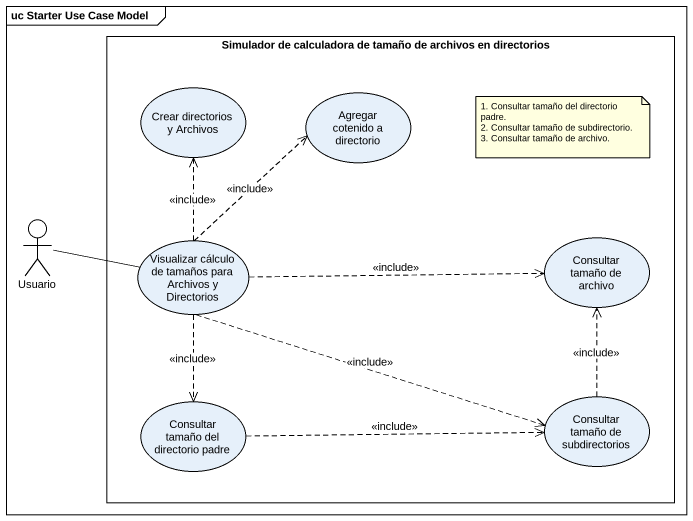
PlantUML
@startuml
mainframe uc Starter Use Case Model
rectangle "Simulador de calculadora de tamaño de archivos en directorios" as Simulador_de_calculadora_de {
  usecase "Crear directorios y Archivos" as Crear_directorios_y_Archivos
  usecase "Agregar cotenido a directorio" as Agregar_cotenido_a
  usecase "Visualizar cálculo de tamaños para Archivos y Directorios" as Visualizar_cálculo_de
  usecase "Consultar tamaño de archivo" as Consultar_tamaño_de_archivo
  usecase "Consultar tamaño de subdirectorios" as Consultar_tamaño_de
  usecase "Consultar tamaño del directorio padre" as Consultar_tamaño_del
}
actor Usuario
Usuario -right- Visualizar_cálculo_de
Visualizar_cálculo_de .up.> Crear_directorios_y_Archivos : <<include>>
Visualizar_cálculo_de .up.> Agregar_cotenido_a : <<include>>
Visualizar_cálculo_de .right.> Consultar_tamaño_de_archivo : <<include>>
Visualizar_cálculo_de .right.> Consultar_tamaño_de : <<include>>
Visualizar_cálculo_de ..> Consultar_tamaño_del : <<include>>
Consultar_tamaño_de .up.> Consultar_tamaño_de_archivo : <<include>>
Consultar_tamaño_del .right.> Consultar_tamaño_de : <<include>>
note as N1
  1. Consultar tamaño del directorio padre.
  2. Consultar tamaño de subdirectorio.
  3. Consultar tamaño de archivo.
end note
@enduml
